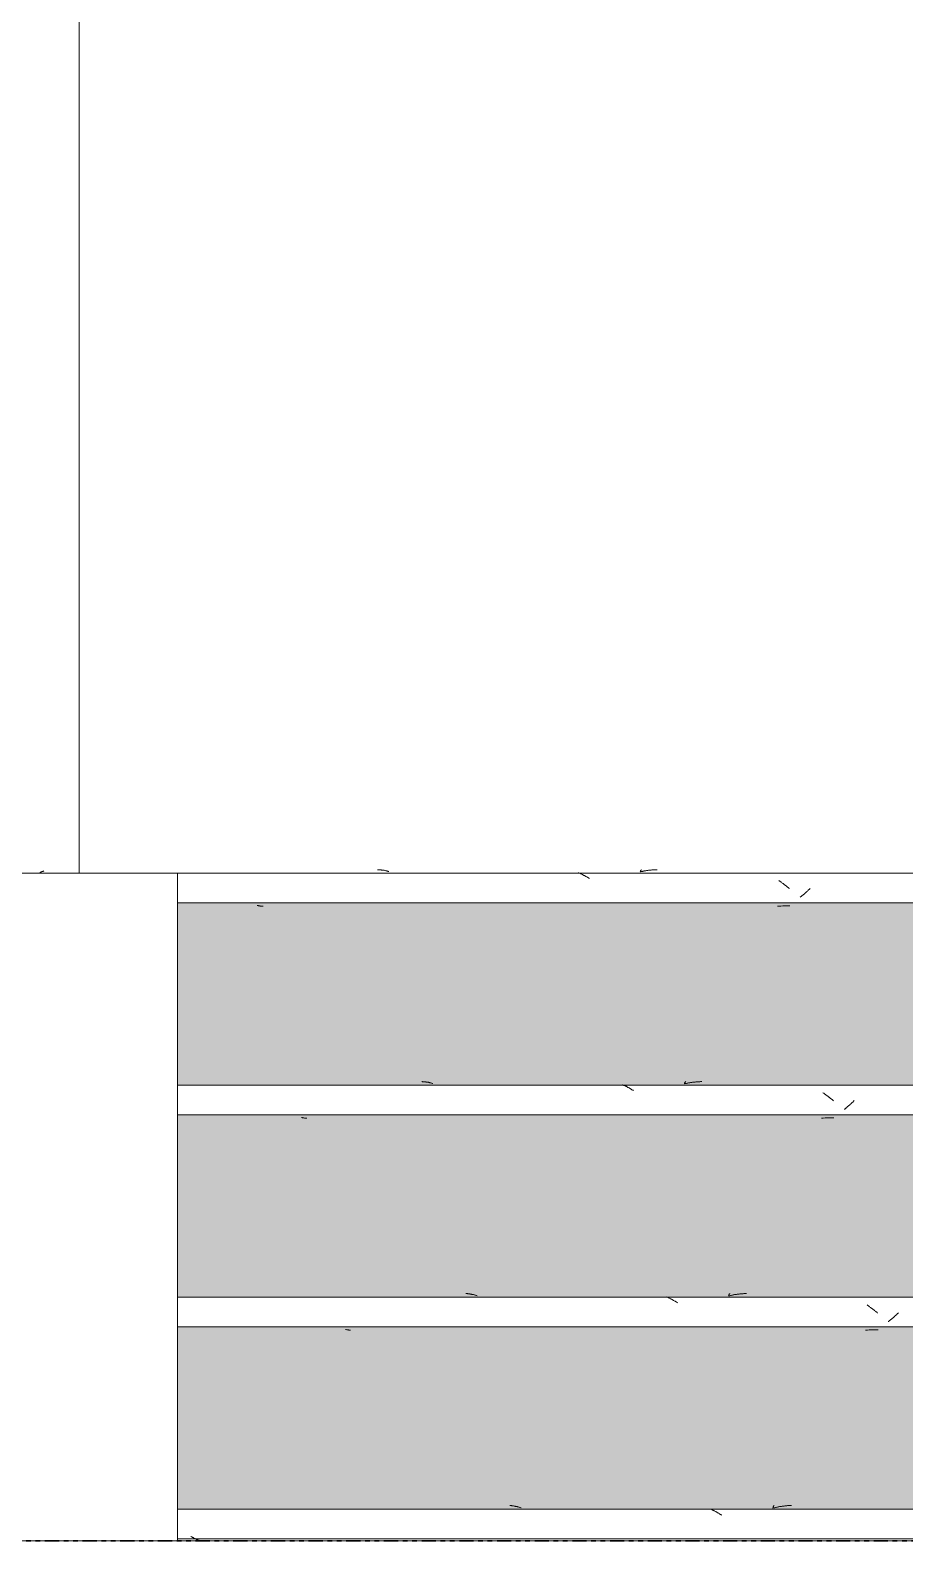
# Model space of a CAD drawing. Header units: millimetres. Extents: x -8482 to 130249, y -7482 to 93550.
# Drawn here: x 22798 to 23388, y -450 to 568 of the extents above; entities that cross this region are included whole.
import ezdxf

# ---------------------------------------------------------------- set-up
doc = ezdxf.new("R2010")
doc.units = ezdxf.units.MM
doc.linetypes.add('Double Dash 3_8_', pattern=[25.4, 9.525, -3.175, 3.175, -3.175, 3.175, -3.175])
doc.linetypes.add('Grid Line', pattern=[14, 10, -2, 0, -2])
for name, color, linetype, lineweight in [('Duong Ranh', 83, 'Double Dash 3_8_', 35), ('KINH', 152, 'Continuous', 5), ('NET CAT', 3, 'Continuous', 5), ('NET THAY 1', 41, 'Continuous', 5), ('NET-THAY', 2, 'Continuous', 9), ('TRUC', 225, 'Continuous', 5)]:
    doc.layers.add(name, color=color, linetype=linetype, lineweight=lineweight)
pattern_1 = [(45.204, (11880.7, 1401.6), (0.002, 2032), [252.7, -2610.8]), (45.204, (11825.9, 1456.7), (0.002, 2032), [252.7, -2610.8]), (45.204, (11750.5, 1325.7), (0.002, 2032), [544.27, -2319.24]), (45.204, (10508.7, 2763), (0.002, 2032), [252.7, -2610.8]), (45.204, (10453.9, 2818.2), (0.002, 2032), [252.7, -2610.8]), (45.204, (10378.6, 2687.1), (0.002, 2032), [544.27, -2319.24])]

# ---------------------------------------------------------------- blocks, each defined once
blk = doc.blocks.new('FP_93-MẶT ĐỨNG TRỤC A-Q')
at = {"layer": 'NET THAY 1'}
for p, q in [((23122, -426.3), (23121.7, -426.3)), ((23122.4, -426.3), (23122, -426.3)), ((23122.7, -426.3), (23122.4, -426.3)), ((23123.1, -426.4), (23122.7, -426.3)), ((23123.4, -426.4), (23123.1, -426.4)), ((23123.8, -426.5), (23123.4, -426.4)), ((23124.1, -426.5), (23123.8, -426.5)), ((23124.5, -426.6), (23124.1, -426.5)), ((23124.8, -426.6), (23124.5, -426.6)), ((23125.2, -426.7), (23124.8, -426.6)), ((23125.5, -426.8), (23125.2, -426.7)), ((23125.9, -426.8), (23125.5, -426.8)), ((23126.2, -426.9), (23125.9, -426.8)), ((23126.6, -427), (23126.2, -426.9)), ((23126.9, -427.1), (23126.6, -427)), ((23127.3, -427.2), (23126.9, -427.1)), ((23127.6, -427.3), (23127.3, -427.2)), ((23127.9, -427.4), (23127.6, -427.3)), ((23128.3, -427.5), (23127.9, -427.4)), ((23128.6, -427.6), (23128.3, -427.5)), ((23129, -427.7), (23128.6, -427.6)), ((23299.1, -427.4), (23299, -427.7)), ((23299.2, -427.1), (23299.1, -427.4)), ((23299.3, -426.9), (23299.2, -427.1)), ((23299.4, -426.7), (23299.3, -426.9)), ((23299.5, -426.5), (23299.4, -426.7)), ((23299.6, -426.4), (23299.5, -426.5)), ((23299.7, -426.3), (23299.6, -426.4)), ((23299.8, -426.3), (23299.7, -426.3)), ((23300.7, -427.6), (23300.2, -427.7)), ((23301.2, -427.5), (23300.7, -427.6)), ((23301.6, -427.4), (23301.2, -427.5)), ((23302.1, -427.3), (23301.6, -427.4)), ((23302.5, -427.2), (23302.1, -427.3)), ((23303, -427.1), (23302.5, -427.2)), ((23303.4, -427), (23303, -427.1)), ((23303.9, -426.9), (23303.4, -427)), ((23304.4, -426.9), (23303.9, -426.9)), ((23304.8, -426.8), (23304.4, -426.9)), ((23305.3, -426.7), (23304.8, -426.8)), ((23305.7, -426.7), (23305.3, -426.7)), ((23306.2, -426.6), (23305.7, -426.7)), ((23306.6, -426.6), (23306.2, -426.6)), ((23307.1, -426.5), (23306.6, -426.6)), ((23307.5, -426.5), (23307.1, -426.5)), ((23308, -426.4), (23307.5, -426.5)), ((23308.5, -426.4), (23308, -426.4)), ((23308.9, -426.3), (23308.5, -426.4)), ((23309.4, -426.3), (23308.9, -426.3)), ((23309.8, -426.3), (23309.4, -426.3)), ((23310.3, -426.3), (23309.8, -426.3)), ((23310.7, -426.3), (23310.3, -426.3)), ((23311.2, -426.3), (23310.7, -426.3)), ((23311.6, -426.2), (23311.2, -426.3)), ((23129.3, -427.8), (23129, -427.7)), ((23257.4, -428.8), (23257.1, -428.7)), ((23257.8, -429), (23257.4, -428.8)), ((23258.1, -429.1), (23257.8, -429)), ((23258.5, -429.3), (23258.1, -429.1)), ((23258.8, -429.5), (23258.5, -429.3)), ((23259.1, -429.6), (23258.8, -429.5)), ((23259.5, -429.8), (23259.1, -429.6)), ((23259.8, -430), (23259.5, -429.8)), ((23260.2, -430.2), (23259.8, -430)), ((23260.5, -430.3), (23260.2, -430.2)), ((23260.8, -430.5), (23260.5, -430.3)), ((23261.2, -430.7), (23260.8, -430.5)), ((23261.5, -430.9), (23261.2, -430.7)), ((23261.9, -431.1), (23261.5, -430.9)), ((23262.2, -431.3), (23261.9, -431.1)), ((23262.5, -431.5), (23262.2, -431.3)), ((23262.9, -431.7), (23262.5, -431.5)), ((23263.2, -432), (23262.9, -431.7)), ((23263.5, -432.2), (23263.2, -432)), ((23263.9, -432.4), (23263.5, -432.2)), ((23264.2, -432.6), (23263.9, -432.4)), ((23264.5, -432.8), (23264.2, -432.6)), ((23299, -427.7), (23298.9, -428)), ((23299.3, -427.9), (23298.9, -428)), ((23299.8, -427.8), (23299.3, -427.9)), ((23300.2, -427.7), (23299.8, -427.8)), ((22906.9, -447.2), (22906.6, -447.1)), ((22907.2, -447.4), (22906.9, -447.2)), ((22907.5, -447.6), (22907.2, -447.4)), ((22907.8, -447.8), (22907.5, -447.6)), ((22908.1, -447.9), (22907.8, -447.8)), ((22908.4, -448.1), (22908.1, -447.9)), ((22908.6, -448.2), (22908.4, -448.1)), ((22908.9, -448.4), (22908.6, -448.2)), ((22909.2, -448.5), (22908.9, -448.4)), ((22909.5, -448.7), (22909.2, -448.5)), ((22909.8, -448.8), (22909.5, -448.7)), ((22910.1, -449), (22909.8, -448.8)), ((22910.4, -449.1), (22910.1, -449)), ((22910.7, -449.2), (22910.4, -449.1)), ((22911, -449.4), (22910.7, -449.2)), ((22911.3, -449.5), (22911, -449.4)), ((22911.6, -449.6), (22911.3, -449.5)), ((22911.9, -449.7), (22911.6, -449.6)), ((22912.2, -449.8), (22911.9, -449.7)), ((22912.5, -449.9), (22912.2, -449.8)), ((22912.8, -450), (22912.5, -449.9))]:
    blk.add_line(p, q, dxfattribs=at)
at = {"layer": 'NET THAY 1', "color": 10}
for p, q in [((31404.8, -428.6), (22897.6, -428.6)), ((22897.6, -448.6), (31404.8, -448.6))]:
    blk.add_line(p, q, dxfattribs=at)
blk = doc.blocks.new('FP_94-MẶT ĐỨNG TRỤC A-Q')
at = {"layer": 'NET THAY 1'}
for p, q in [((23092.3, -283.4), (23091.9, -283.4)), ((23092.6, -283.4), (23092.3, -283.4)), ((23093, -283.4), (23092.6, -283.4)), ((23093.3, -283.5), (23093, -283.4)), ((23093.7, -283.5), (23093.3, -283.5)), ((23094, -283.5), (23093.7, -283.5)), ((23094.3, -283.6), (23094, -283.5)), ((23094.7, -283.6), (23094.3, -283.6)), ((23095, -283.7), (23094.7, -283.6)), ((23095.4, -283.7), (23095, -283.7)), ((23095.7, -283.8), (23095.4, -283.7)), ((23096.1, -283.9), (23095.7, -283.8)), ((23096.4, -283.9), (23096.1, -283.9)), ((23096.8, -284), (23096.4, -283.9)), ((23097.1, -284.1), (23096.8, -284)), ((23097.5, -284.2), (23097.1, -284.1)), ((23097.8, -284.3), (23097.5, -284.2)), ((23098.2, -284.4), (23097.8, -284.3)), ((23098.5, -284.5), (23098.2, -284.4)), ((23098.9, -284.6), (23098.5, -284.5)), ((23099.2, -284.7), (23098.9, -284.6)), ((23099.6, -284.8), (23099.2, -284.7)), ((23269.2, -284.7), (23269.1, -285)), ((23269.6, -284.9), (23269.1, -285)), ((23269.3, -284.4), (23269.2, -284.7)), ((23269.4, -284.2), (23269.3, -284.4)), ((23269.5, -284), (23269.4, -284.2)), ((23269.6, -283.8), (23269.5, -284)), ((23269.7, -283.6), (23269.6, -283.8)), ((23270, -284.8), (23269.6, -284.9)), ((23269.8, -283.5), (23269.7, -283.6)), ((23269.9, -283.5), (23269.8, -283.5)), ((23270, -283.4), (23269.9, -283.5)), ((23270.5, -284.7), (23270, -284.8)), ((23270.9, -284.6), (23270.5, -284.7)), ((23271.4, -284.5), (23270.9, -284.6)), ((23271.8, -284.4), (23271.4, -284.5)), ((23272.3, -284.3), (23271.8, -284.4)), ((23272.7, -284.2), (23272.3, -284.3)), ((23273.1, -284.1), (23272.7, -284.2)), ((23273.6, -284.1), (23273.1, -284.1)), ((23274, -284), (23273.6, -284.1)), ((23274.5, -283.9), (23274, -284)), ((23274.9, -283.8), (23274.5, -283.9)), ((23275.4, -283.8), (23274.9, -283.8)), ((23275.8, -283.7), (23275.4, -283.8)), ((23276.3, -283.7), (23275.8, -283.7)), ((23276.7, -283.6), (23276.3, -283.7)), ((23277.2, -283.6), (23276.7, -283.6)), ((23277.6, -283.6), (23277.2, -283.6)), ((23278.1, -283.5), (23277.6, -283.6)), ((23278.5, -283.5), (23278.1, -283.5)), ((23279, -283.5), (23278.5, -283.5)), ((23279.4, -283.4), (23279, -283.5)), ((23279.9, -283.4), (23279.4, -283.4)), ((23280.3, -283.4), (23279.9, -283.4)), ((23280.8, -283.4), (23280.3, -283.4)), ((23281.2, -283.4), (23280.8, -283.4)), ((23227.7, -285.7), (23227.3, -285.6)), ((23228, -285.9), (23227.7, -285.7)), ((23228.4, -286), (23228, -285.9)), ((23228.7, -286.2), (23228.4, -286)), ((23229, -286.4), (23228.7, -286.2)), ((23229.4, -286.5), (23229, -286.4)), ((23229.7, -286.7), (23229.4, -286.5)), ((23230.1, -286.9), (23229.7, -286.7)), ((23230.4, -287.1), (23230.1, -286.9)), ((23230.7, -287.2), (23230.4, -287.1)), ((23231.1, -287.4), (23230.7, -287.2)), ((23231.4, -287.6), (23231.1, -287.4)), ((23231.8, -287.8), (23231.4, -287.6)), ((23232.1, -288), (23231.8, -287.8)), ((23232.4, -288.2), (23232.1, -288)), ((23232.8, -288.4), (23232.4, -288.2)), ((23233.1, -288.6), (23232.8, -288.4)), ((23233.4, -288.8), (23233.1, -288.6)), ((23233.8, -289), (23233.4, -288.8)), ((23234.1, -289.2), (23233.8, -289)), ((23234.4, -289.5), (23234.1, -289.2)), ((23234.8, -289.7), (23234.4, -289.5)), ((23362.8, -291.3), (23362.5, -291)), ((23363.1, -291.5), (23362.8, -291.3)), ((23363.5, -291.7), (23363.1, -291.5)), ((23363.8, -292), (23363.5, -291.7)), ((23364.1, -292.2), (23363.8, -292)), ((23364.4, -292.5), (23364.1, -292.2)), ((23364.8, -292.7), (23364.4, -292.5)), ((23365.1, -293), (23364.8, -292.7)), ((23365.4, -293.2), (23365.1, -293)), ((23365.7, -293.4), (23365.4, -293.2)), ((23366.1, -293.7), (23365.7, -293.4)), ((23366.4, -293.9), (23366.1, -293.7)), ((23366.7, -294.2), (23366.4, -293.9)), ((23367, -294.4), (23366.7, -294.2)), ((23367.4, -294.7), (23367, -294.4)), ((23367.7, -294.9), (23367.4, -294.7)), ((23368, -295.2), (23367.7, -294.9)), ((23368.3, -295.5), (23368, -295.2)), ((23368.6, -295.7), (23368.3, -295.5)), ((23369, -296), (23368.6, -295.7)), ((23369.3, -296.2), (23369, -296)), ((23369.6, -296.5), (23369.3, -296.2)), ((23377.1, -302.1), (23376.8, -302.3)), ((23377.4, -301.8), (23377.1, -302.1)), ((23377.7, -301.6), (23377.4, -301.8)), ((23378, -301.4), (23377.7, -301.6)), ((23378.3, -301.1), (23378, -301.4)), ((23378.6, -300.9), (23378.3, -301.1)), ((23378.9, -300.7), (23378.6, -300.9)), ((23379.1, -300.4), (23378.9, -300.7)), ((23379.4, -300.2), (23379.1, -300.4)), ((23379.7, -299.9), (23379.4, -300.2)), ((23380, -299.7), (23379.7, -299.9)), ((23380.3, -299.4), (23380, -299.7)), ((23380.6, -299.2), (23380.3, -299.4)), ((23380.9, -298.9), (23380.6, -299.2)), ((23381.1, -298.7), (23380.9, -298.9)), ((23381.4, -298.4), (23381.1, -298.7)), ((23381.7, -298.2), (23381.4, -298.4)), ((23382, -297.9), (23381.7, -298.2)), ((23382.3, -297.7), (23382, -297.9)), ((23382.5, -297.4), (23382.3, -297.7)), ((23382.8, -297.1), (23382.5, -297.4)), ((23383.1, -296.9), (23382.8, -297.1)), ((23383.4, -296.6), (23383.1, -296.9)), ((23383.7, -296.4), (23383.4, -296.6)), ((23011.1, -307.7), (23010.8, -307.6)), ((23011.4, -307.7), (23011.1, -307.7)), ((23011.7, -307.8), (23011.4, -307.7)), ((23012, -307.8), (23011.7, -307.8)), ((23012.2, -307.9), (23012, -307.8)), ((23012.5, -307.9), (23012.2, -307.9)), ((23012.8, -307.9), (23012.5, -307.9)), ((23013.1, -308), (23012.8, -307.9)), ((23013.4, -308), (23013.1, -308)), ((23013.7, -308), (23013.4, -308)), ((23014, -308), (23013.7, -308)), ((23014.3, -308), (23014, -308)), ((23362.7, -308), (23361.5, -308)), ((23363.9, -307.9), (23362.7, -308)), ((23365.1, -307.9), (23363.9, -307.9)), ((23366.3, -307.9), (23365.1, -307.9)), ((23367.5, -307.8), (23366.3, -307.9)), ((23368.7, -307.8), (23367.5, -307.8)), ((23369.9, -307.8), (23368.7, -307.8))]:
    blk.add_line(p, q, dxfattribs=at)
at = {"layer": 'NET THAY 1', "color": 10}
for p, q in [((31375.1, -285.7), (22897.6, -285.7)), ((22897.6, -305.7), (31375.1, -305.7))]:
    blk.add_line(p, q, dxfattribs=at)
blk = doc.blocks.new('FP_95-MẶT ĐỨNG TRỤC A-Q')
at = {"layer": 'NET THAY 1'}
for p, q in [((23062.5, -140.5), (23062.2, -140.5)), ((23062.8, -140.6), (23062.5, -140.5)), ((23063.2, -140.6), (23062.8, -140.6)), ((23063.5, -140.6), (23063.2, -140.6)), ((23063.9, -140.6), (23063.5, -140.6)), ((23064.2, -140.7), (23063.9, -140.6)), ((23064.6, -140.7), (23064.2, -140.7)), ((23064.9, -140.7), (23064.6, -140.7)), ((23065.3, -140.8), (23064.9, -140.7)), ((23065.6, -140.8), (23065.3, -140.8)), ((23066, -140.9), (23065.6, -140.8)), ((23066.3, -141), (23066, -140.9)), ((23066.7, -141), (23066.3, -141)), ((23067, -141.1), (23066.7, -141)), ((23067.4, -141.2), (23067, -141.1)), ((23067.7, -141.3), (23067.4, -141.2)), ((23068.1, -141.3), (23067.7, -141.3)), ((23068.4, -141.4), (23068.1, -141.3)), ((23068.8, -141.5), (23068.4, -141.4)), ((23069.1, -141.6), (23068.8, -141.5)), ((23069.5, -141.7), (23069.1, -141.6)), ((23069.8, -141.9), (23069.5, -141.7)), ((23239.4, -141.7), (23239.3, -142)), ((23239.8, -141.9), (23239.3, -142)), ((23239.5, -141.5), (23239.4, -141.7)), ((23239.6, -141.3), (23239.5, -141.5)), ((23239.7, -141.1), (23239.6, -141.3)), ((23239.8, -140.9), (23239.7, -141.1)), ((23239.9, -140.8), (23239.8, -140.9)), ((23240.3, -141.8), (23239.8, -141.9)), ((23240, -140.7), (23239.9, -140.8)), ((23240.1, -140.6), (23240, -140.7)), ((23240.2, -140.5), (23240.1, -140.6)), ((23240.7, -141.7), (23240.3, -141.8)), ((23241.2, -141.6), (23240.7, -141.7)), ((23241.6, -141.5), (23241.2, -141.6)), ((23242.1, -141.4), (23241.6, -141.5)), ((23242.5, -141.4), (23242.1, -141.4)), ((23243, -141.3), (23242.5, -141.4)), ((23243.4, -141.2), (23243, -141.3)), ((23243.9, -141.1), (23243.4, -141.2)), ((23244.3, -141.1), (23243.9, -141.1)), ((23244.8, -141), (23244.3, -141.1)), ((23245.2, -140.9), (23244.8, -141)), ((23245.7, -140.9), (23245.2, -140.9)), ((23246.1, -140.8), (23245.7, -140.9)), ((23246.6, -140.8), (23246.1, -140.8)), ((23247, -140.7), (23246.6, -140.8)), ((23247.5, -140.7), (23247, -140.7)), ((23247.9, -140.7), (23247.5, -140.7)), ((23248.3, -140.6), (23247.9, -140.7)), ((23248.8, -140.6), (23248.3, -140.6)), ((23249.2, -140.6), (23248.8, -140.6)), ((23249.7, -140.6), (23249.2, -140.6)), ((23250.1, -140.5), (23249.7, -140.6)), ((23250.6, -140.5), (23250.1, -140.5)), ((23251, -140.5), (23250.6, -140.5)), ((23197.9, -142.8), (23197.6, -142.6)), ((23198.3, -142.9), (23197.9, -142.8)), ((23198.6, -143.1), (23198.3, -142.9)), ((23198.9, -143.2), (23198.6, -143.1)), ((23199.3, -143.4), (23198.9, -143.2)), ((23199.6, -143.5), (23199.3, -143.4)), ((23200, -143.7), (23199.6, -143.5)), ((23200.3, -143.9), (23200, -143.7)), ((23200.7, -144.1), (23200.3, -143.9)), ((23201, -144.2), (23200.7, -144.1)), ((23201.3, -144.4), (23201, -144.2)), ((23201.7, -144.6), (23201.3, -144.4)), ((23202, -144.8), (23201.7, -144.6)), ((23202.3, -145), (23202, -144.8)), ((23202.7, -145.2), (23202.3, -145)), ((23203, -145.4), (23202.7, -145.2)), ((23203.4, -145.6), (23203, -145.4)), ((23203.7, -145.8), (23203.4, -145.6)), ((23204, -146), (23203.7, -145.8)), ((23204.4, -146.2), (23204, -146)), ((23204.7, -146.4), (23204.4, -146.2)), ((23205, -146.6), (23204.7, -146.4)), ((23333.1, -148.2), (23332.7, -148)), ((23333.4, -148.4), (23333.1, -148.2)), ((23333.7, -148.7), (23333.4, -148.4)), ((23334, -148.9), (23333.7, -148.7)), ((23334.4, -149.2), (23334, -148.9)), ((23334.7, -149.4), (23334.4, -149.2)), ((23335, -149.6), (23334.7, -149.4)), ((23335.4, -149.9), (23335, -149.6)), ((23335.7, -150.1), (23335.4, -149.9)), ((23336, -150.4), (23335.7, -150.1)), ((23336.3, -150.6), (23336, -150.4)), ((23336.7, -150.9), (23336.3, -150.6)), ((23337, -151.1), (23336.7, -150.9)), ((23337.3, -151.4), (23337, -151.1)), ((23337.6, -151.6), (23337.3, -151.4)), ((23337.9, -151.9), (23337.6, -151.6)), ((23338.3, -152.1), (23337.9, -151.9)), ((23338.6, -152.4), (23338.3, -152.1)), ((23338.9, -152.6), (23338.6, -152.4)), ((23339.2, -152.9), (23338.9, -152.6)), ((23339.5, -153.1), (23339.2, -152.9)), ((23339.9, -153.4), (23339.5, -153.1)), ((23347.4, -159), (23347.1, -159.2)), ((23347.7, -158.8), (23347.4, -159)), ((23348, -158.6), (23347.7, -158.8)), ((23348.3, -158.3), (23348, -158.6)), ((23348.6, -158.1), (23348.3, -158.3)), ((23348.8, -157.9), (23348.6, -158.1)), ((23349.1, -157.6), (23348.8, -157.9)), ((23349.4, -157.4), (23349.1, -157.6)), ((23349.7, -157.1), (23349.4, -157.4)), ((23350, -156.9), (23349.7, -157.1)), ((23350.3, -156.6), (23350, -156.9)), ((23350.6, -156.4), (23350.3, -156.6)), ((23350.8, -156.1), (23350.6, -156.4)), ((23351.1, -155.9), (23350.8, -156.1)), ((23351.4, -155.6), (23351.1, -155.9)), ((23351.7, -155.4), (23351.4, -155.6)), ((23352, -155.1), (23351.7, -155.4)), ((23352.3, -154.8), (23352, -155.1)), ((23352.5, -154.6), (23352.3, -154.8)), ((23352.8, -154.3), (23352.5, -154.6)), ((23353.1, -154.1), (23352.8, -154.3)), ((23353.4, -153.8), (23353.1, -154.1)), ((23353.6, -153.5), (23353.4, -153.8)), ((23353.9, -153.3), (23353.6, -153.5)), ((22981.4, -164.8), (22981.1, -164.7)), ((22981.7, -164.8), (22981.4, -164.8)), ((22981.9, -164.9), (22981.7, -164.8)), ((22982.2, -164.9), (22981.9, -164.9)), ((22982.5, -165), (22982.2, -164.9)), ((22982.8, -165), (22982.5, -165)), ((22983.1, -165.1), (22982.8, -165)), ((22983.4, -165.1), (22983.1, -165.1)), ((22983.7, -165.1), (22983.4, -165.1)), ((22983.9, -165.1), (22983.7, -165.1)), ((22984.2, -165.2), (22983.9, -165.1)), ((22984.5, -165.2), (22984.2, -165.2)), ((22984.8, -165.2), (22984.5, -165.2)), ((23333, -165.1), (23331.8, -165.1)), ((23334.2, -165), (23333, -165.1)), ((23335.4, -165), (23334.2, -165)), ((23336.6, -165), (23335.4, -165)), ((23337.8, -164.9), (23336.6, -165)), ((23339, -164.9), (23337.8, -164.9)), ((23340.2, -164.9), (23339, -164.9))]:
    blk.add_line(p, q, dxfattribs=at)
at = {"layer": 'NET THAY 1', "color": 10}
for p, q in [((31345.3, -142.9), (22897.6, -142.9)), ((22897.6, -162.9), (31345.3, -162.9))]:
    blk.add_line(p, q, dxfattribs=at)
blk = doc.blocks.new('FP_96-MẶT ĐỨNG TRỤC A-Q')
at = {"layer": 'NET THAY 1'}
for p, q in [((22804.7, 0.2), (22804.5, 0.1)), ((22805, 0.3), (22804.7, 0.2)), ((22805.2, 0.5), (22805, 0.3)), ((22805.5, 0.6), (22805.2, 0.5)), ((22805.7, 0.8), (22805.5, 0.6)), ((22806, 0.9), (22805.7, 0.8)), ((22806.2, 1), (22806, 0.9)), ((22806.5, 1.1), (22806.2, 1)), ((22806.7, 1.2), (22806.5, 1.1)), ((22807, 1.3), (22806.7, 1.2)), ((22807.2, 1.4), (22807, 1.3)), ((22807.5, 1.5), (22807.2, 1.4)), ((23032.8, 2.3), (23032.4, 2.3)), ((23033.1, 2.3), (23032.8, 2.3)), ((23033.4, 2.3), (23033.1, 2.3)), ((23033.8, 2.3), (23033.4, 2.3)), ((23034.1, 2.3), (23033.8, 2.3)), ((23034.5, 2.2), (23034.1, 2.3)), ((23034.8, 2.2), (23034.5, 2.2)), ((23035.2, 2.1), (23034.8, 2.2)), ((23035.5, 2.1), (23035.2, 2.1)), ((23035.9, 2.1), (23035.5, 2.1)), ((23036.2, 2), (23035.9, 2.1)), ((23036.6, 1.9), (23036.2, 2)), ((23036.9, 1.9), (23036.6, 1.9)), ((23037.3, 1.8), (23036.9, 1.9)), ((23037.6, 1.7), (23037.3, 1.8)), ((23038, 1.6), (23037.6, 1.7)), ((23038.3, 1.6), (23038, 1.6)), ((23038.7, 1.5), (23038.3, 1.6)), ((23039, 1.4), (23038.7, 1.5)), ((23039.4, 1.3), (23039, 1.4)), ((23039.7, 1.2), (23039.4, 1.3)), ((23040.1, 1.1), (23039.7, 1.2)), ((23168.2, 0.2), (23167.8, 0.3)), ((23168.5, 0), (23168.2, 0.2)), ((23168.9, -0.1), (23168.5, 0)), ((23209.7, 1.2), (23209.6, 0.9)), ((23210.1, 1), (23209.6, 0.9)), ((23209.8, 1.5), (23209.7, 1.2)), ((23209.9, 1.7), (23209.8, 1.5)), ((23210, 1.9), (23209.9, 1.7)), ((23210.1, 2), (23210, 1.9)), ((23210.2, 2.2), (23210.1, 2)), ((23210.5, 1.1), (23210.1, 1)), ((23210.3, 2.3), (23210.2, 2.2)), ((23210.4, 2.3), (23210.3, 2.3)), ((23211, 1.2), (23210.5, 1.1)), ((23211.4, 1.3), (23211, 1.2)), ((23211.9, 1.4), (23211.4, 1.3)), ((23212.3, 1.5), (23211.9, 1.4)), ((23212.8, 1.6), (23212.3, 1.5)), ((23213.3, 1.6), (23212.8, 1.6)), ((23213.7, 1.7), (23213.3, 1.6)), ((23214.2, 1.8), (23213.7, 1.7)), ((23214.6, 1.8), (23214.2, 1.8)), ((23215.1, 1.9), (23214.6, 1.8)), ((23215.5, 2), (23215.1, 1.9)), ((23216, 2), (23215.5, 2)), ((23216.5, 2.1), (23216, 2)), ((23216.9, 2.1), (23216.5, 2.1)), ((23217.4, 2.2), (23216.9, 2.1)), ((23217.8, 2.2), (23217.4, 2.2)), ((23218.3, 2.2), (23217.8, 2.2)), ((23218.7, 2.3), (23218.3, 2.2)), ((23219.2, 2.3), (23218.7, 2.3)), ((23219.6, 2.3), (23219.2, 2.3)), ((23220.1, 2.3), (23219.6, 2.3)), ((23220.5, 2.3), (23220.1, 2.3)), ((23221, 2.3), (23220.5, 2.3)), ((23169.2, -0.3), (23168.9, -0.1)), ((23169.5, -0.4), (23169.2, -0.3)), ((23169.9, -0.6), (23169.5, -0.4)), ((23170.2, -0.8), (23169.9, -0.6)), ((23170.6, -0.9), (23170.2, -0.8)), ((23170.9, -1.1), (23170.6, -0.9)), ((23171.2, -1.3), (23170.9, -1.1)), ((23171.6, -1.5), (23171.2, -1.3)), ((23171.9, -1.6), (23171.6, -1.5)), ((23172.3, -1.8), (23171.9, -1.6)), ((23172.6, -2), (23172.3, -1.8)), ((23172.9, -2.2), (23172.6, -2)), ((23173.3, -2.4), (23172.9, -2.2)), ((23173.6, -2.6), (23173.3, -2.4)), ((23174, -2.8), (23173.6, -2.6)), ((23174.3, -3), (23174, -2.8)), ((23174.6, -3.2), (23174.3, -3)), ((23175, -3.4), (23174.6, -3.2)), ((23175.3, -3.7), (23175, -3.4)), ((23303.3, -5.2), (23303, -5)), ((23303.7, -5.5), (23303.3, -5.2)), ((23304, -5.7), (23303.7, -5.5)), ((23304.3, -5.9), (23304, -5.7)), ((23304.6, -6.2), (23304.3, -5.9)), ((23305, -6.4), (23304.6, -6.2)), ((23305.3, -6.7), (23305, -6.4)), ((23305.6, -6.9), (23305.3, -6.7)), ((23305.9, -7.1), (23305.6, -6.9)), ((23306.3, -7.4), (23305.9, -7.1)), ((23306.6, -7.6), (23306.3, -7.4)), ((23306.9, -7.9), (23306.6, -7.6)), ((23307.2, -8.1), (23306.9, -7.9)), ((23307.6, -8.4), (23307.2, -8.1)), ((23307.9, -8.6), (23307.6, -8.4)), ((23308.2, -8.9), (23307.9, -8.6)), ((23308.5, -9.1), (23308.2, -8.9)), ((23308.9, -9.4), (23308.5, -9.1)), ((23309.2, -9.6), (23308.9, -9.4)), ((23309.5, -9.9), (23309.2, -9.6)), ((23309.8, -10.1), (23309.5, -9.9)), ((23310.1, -10.4), (23309.8, -10.1)), ((23317.7, -16), (23317.4, -16.3)), ((23318, -15.8), (23317.7, -16)), ((23318.3, -15.6), (23318, -15.8)), ((23318.5, -15.3), (23318.3, -15.6)), ((23318.8, -15.1), (23318.5, -15.3)), ((23319.1, -14.9), (23318.8, -15.1)), ((23319.4, -14.6), (23319.1, -14.9)), ((23319.7, -14.4), (23319.4, -14.6)), ((23320, -14.1), (23319.7, -14.4)), ((23320.3, -13.9), (23320, -14.1)), ((23320.5, -13.6), (23320.3, -13.9)), ((23320.8, -13.4), (23320.5, -13.6)), ((23321.1, -13.1), (23320.8, -13.4)), ((23321.4, -12.9), (23321.1, -13.1)), ((23321.7, -12.6), (23321.4, -12.9)), ((23322, -12.4), (23321.7, -12.6)), ((23322.2, -12.1), (23322, -12.4)), ((23322.5, -11.9), (23322.2, -12.1)), ((23322.8, -11.6), (23322.5, -11.9)), ((23323.1, -11.3), (23322.8, -11.6)), ((23323.4, -11.1), (23323.1, -11.3)), ((23323.6, -10.8), (23323.4, -11.1)), ((23323.9, -10.5), (23323.6, -10.8)), ((23324.2, -10.3), (23323.9, -10.5)), ((22951.6, -21.9), (22951.4, -21.8)), ((22951.9, -21.9), (22951.6, -21.9)), ((22952.2, -22), (22951.9, -21.9)), ((22952.5, -22), (22952.2, -22)), ((22952.8, -22.1), (22952.5, -22)), ((22953, -22.1), (22952.8, -22.1)), ((22953.3, -22.2), (22953, -22.1)), ((22953.6, -22.2), (22953.3, -22.2)), ((22953.9, -22.2), (22953.6, -22.2)), ((22954.2, -22.3), (22953.9, -22.2)), ((22954.4, -22.3), (22954.2, -22.3)), ((22954.7, -22.3), (22954.4, -22.3)), ((22955, -22.3), (22954.7, -22.3)), ((22955.3, -22.3), (22955, -22.3)), ((23303.2, -22.2), (23302, -22.2)), ((23304.4, -22.2), (23303.2, -22.2)), ((23305.6, -22.1), (23304.4, -22.2)), ((23306.8, -22.1), (23305.6, -22.1)), ((23308, -22.1), (23306.8, -22.1)), ((23309.2, -22), (23308, -22.1)), ((23310.4, -22), (23309.2, -22))]:
    blk.add_line(p, q, dxfattribs=at)
at = {"layer": 'NET THAY 1', "color": 10}
for p, q in [((31315.6, 0), (22897.6, 0)), ((22897.6, -20), (31315.6, -20))]:
    blk.add_line(p, q, dxfattribs=at)
blk = doc.blocks.new('System Panel - Glazed-V10-MẶT ĐỨNG TRỤC A-Q')
at = {"layer": 'KINH'}
h = blk.add_hatch(dxfattribs=at)
h.set_pattern_fill('FP_2', color=256, style=0, pattern_type=2)
h.set_pattern_definition(pattern_1)
h.paths.add_polyline_path([(23629.2, 0), (23824.2, 0), (23824.2, 2200), (22831.3, 2200), (22831.3, 0), (23362.8, 0)], flags=0)
at = {"layer": 'KINH', "color": 10}
blk.add_line((22831.3, 2200), (22831.3, 0), dxfattribs=at)
blk = doc.blocks.new('System Panel - Glazed-V11-MẶT ĐỨNG TRỤC A-Q')
at = {"layer": 'KINH'}
h = blk.add_hatch(dxfattribs=at)
h.set_pattern_fill('FP_2', color=256, style=0, pattern_type=2)
h.set_pattern_definition(pattern_1)
h.paths.add_polyline_path([(22831.3, 0), (22831.3, 2200), (22202.5, 2200), (22202.5, 0), (22830, 0)], flags=0)
at = {"layer": 'KINH', "color": 10}
blk.add_line((22831.3, 0), (22831.3, 2200), dxfattribs=at)
blk = doc.blocks.new('ALC1807-ASCENT PLAZA-TANG 1_2_rvt-1-MẶT ĐỨNG TRỤC A-Q')
at = {"layer": 'NET THAY 1'}
h = blk.add_hatch(dxfattribs=at)
h.set_pattern_fill('FP_9', color=256, style=0, pattern_type=2)
h.set_pattern_definition([(50.201, (22070.99, -1000), (180.891, -15.9388), [18.994, -208.937]), (354.964, (22070.99, -1000), (34.9908, -191.057), [15.133, -166.459]), (100.379, (22086.06, -1001.33), (145.8982, 175.1182), [16.186, -178.049]), (30.177, (22070.99, -1000), (164.569, -77.289), [18.949, -208.436]), (334.843, (22070.99, -1000), (-32.0006, -191.5884), [15.151, -166.663]), (80.518, (22084.71, -1006.43), (196.5682, 114.3004), [16.187, -178.055]), (46.388, (22071, -949.2), (269.155, -42.042), [28.478, -313.258]), (96.589, (22093.42, -952.7), (235.719, 247.426), [24.283, -267.11]), (351.122, (22071, -949.2), (235.7205, 247.425), [22.702, -249.717]), (21.137, (22096.21, -961.9), (150.5388, -102.265), [18.932, -208.254]), (325.811, (22096.2, -961.9), (61.3624, 184.189), [15.166, -166.823]), (71.574, (22108.75, -970.42), (211.9016, 81.9222), [16.178, -177.963]), (37.697, (22070.99, -1000), (3.06716, 84.5549), [8.345, -156.525, 8.345, -161.076, -167.524]), (37.697, (22070.99, -1000), (3.06716, 84.5549), [-334.29, 8.345, -159.18]), (7.553, (22070.99, -1000), (66.3455, 100.1809), [8.324, -88.028, 8.324, -152.346, -63.688]), (7.553, (22070.99, -1000), (66.3455, 100.1809), [-257.02, 8.324, -55.364]), (327.315, (22059.74, -1000), (134.6288, -5.7283), [8.34, -54.84, 8.34, -188.781, -261.564]), (327.315, (22059.74, -1000), (134.6288, -5.7283), [-260.301, 8.34, -253.225]), (317.297, (21989.53, -1000), (147.0781, 25.4271), [8.35, -73.882, 8.35, -122.716, -185.971]), (317.297, (21989.53, -1000), (147.0781, 25.4271), [-213.297, 8.35, -177.621])])
h.paths.add_polyline_path([(31204.6, -142.9), (31314.4, -142.9), (31314.4, -20), (22897.6, -20), (22897.6, -142.9), (31087.8, -142.9)], flags=0)
h = blk.add_hatch(dxfattribs=at)
h.set_pattern_fill('FP_8', color=256, style=0, pattern_type=2)
h.set_pattern_definition([(50.201, (22100.72, -1000), (180.891, -15.9388), [18.994, -208.937]), (354.964, (22100.72, -1000), (34.9908, -191.057), [15.133, -166.459]), (100.379, (22115.8, -1001.33), (145.8982, 175.1182), [16.186, -178.049]), (30.177, (22100.72, -1000), (164.569, -77.289), [18.949, -208.436]), (334.843, (22100.72, -1000), (-32.0006, -191.5884), [15.151, -166.663]), (80.518, (22114.44, -1006.43), (196.5682, 114.3004), [16.187, -178.055]), (46.388, (22100.72, -949.2), (269.155, -42.042), [28.478, -313.258]), (96.589, (22123.15, -952.7), (235.719, 247.426), [24.283, -267.11]), (351.122, (22100.72, -949.2), (235.7205, 247.425), [22.702, -249.717]), (21.137, (22125.94, -961.9), (150.5388, -102.265), [18.932, -208.254]), (325.811, (22125.94, -961.9), (61.3624, 184.189), [15.166, -166.823]), (71.574, (22138.49, -970.42), (211.9016, 81.9222), [16.178, -177.963]), (37.697, (22100.72, -1000), (3.06716, 84.5549), [8.345, -156.525, 8.345, -161.076, -167.524]), (37.697, (22100.72, -1000), (3.06716, 84.5549), [-334.29, 8.345, -159.18]), (7.553, (22100.72, -1000), (66.3455, 100.1809), [8.324, -88.028, 8.324, -152.346, -63.688]), (7.553, (22100.72, -1000), (66.3455, 100.1809), [-257.02, 8.324, -55.364]), (327.315, (22089.474, -1000), (134.6288, -5.7283), [8.34, -54.84, 8.34, -188.781, -261.564]), (327.315, (22089.474, -1000), (134.6288, -5.7283), [-260.301, 8.34, -253.225]), (317.297, (22019.26, -1000), (147.0781, 25.4271), [8.35, -73.882, 8.35, -122.716, -185.971]), (317.297, (22019.26, -1000), (147.0781, 25.4271), [-213.297, 8.35, -177.621])])
h.paths.add_polyline_path([(31234.4, -285.7), (31344.1, -285.7), (31344.1, -162.9), (22897.6, -162.9), (22897.6, -285.7), (31087.8, -285.7)], flags=0)
h = blk.add_hatch(dxfattribs=at)
h.set_pattern_fill('FP_7', color=256, style=0, pattern_type=2)
h.set_pattern_definition([(50.201, (22130.45, -1000), (180.891, -15.9388), [18.994, -208.937]), (354.964, (22130.45, -1000), (34.9908, -191.057), [15.133, -166.459]), (100.379, (22145.53, -1001.33), (145.8982, 175.1182), [16.186, -178.049]), (30.177, (22130.45, -1000), (164.569, -77.289), [18.949, -208.436]), (334.843, (22130.45, -1000), (-32.0006, -191.5884), [15.151, -166.663]), (80.518, (22144.17, -1006.43), (196.5682, 114.3004), [16.187, -178.055]), (46.388, (22130.45, -949.2), (269.155, -42.042), [28.478, -313.258]), (96.589, (22152.88, -952.7), (235.719, 247.426), [24.283, -267.11]), (351.122, (22130.45, -949.2), (235.7205, 247.425), [22.702, -249.717]), (21.137, (22155.67, -961.9), (150.5388, -102.265), [18.932, -208.254]), (325.811, (22155.67, -961.9), (61.3624, 184.189), [15.166, -166.823]), (71.574, (22168.22, -970.42), (211.9016, 81.9222), [16.178, -177.963]), (37.697, (22130.454, -1000), (3.06716, 84.5549), [8.345, -156.525, 8.345, -161.076, -167.524]), (37.697, (22130.454, -1000), (3.06716, 84.5549), [-334.29, 8.345, -159.18]), (7.553, (22130.45, -1000), (66.3455, 100.1809), [8.324, -88.028, 8.324, -152.346, -63.688]), (7.553, (22130.45, -1000), (66.3455, 100.1809), [-257.02, 8.324, -55.364]), (327.315, (22119.206, -1000), (134.6288, -5.7283), [8.34, -54.84, 8.34, -188.781, -261.564]), (327.315, (22119.206, -1000), (134.6288, -5.7283), [-260.301, 8.34, -253.225]), (317.297, (22048.99, -1000), (147.0781, 25.4271), [8.35, -73.882, 8.35, -122.716, -185.971]), (317.297, (22048.99, -1000), (147.0781, 25.4271), [-213.297, 8.35, -177.621])])
h.paths.add_polyline_path([(27891.3, -428.6), (31373.9, -428.6), (31373.9, -305.7), (22897.6, -305.7), (22897.6, -428.6), (27624.9, -428.6)], flags=0)
at = {"layer": 'Duong Ranh', "color": 50}
blk.add_line((20725.4, -450), (24794, -450), dxfattribs=at)
at = {"layer": 'NET-THAY', "color": 250, "lineweight": 15}
for p, q in [((22798.3, 0), (22897.6, 0)), ((22897.6, 0), (22897.6, -450))]:
    blk.add_line(p, q, dxfattribs=at)
at = {"layer": 'NET-THAY', "color": 7}
blk.add_line((-8381.6, -450), (51618.4, -450), dxfattribs=at)
at = {"color": 250, "lineweight": 15}
for name in ['System Panel - Glazed-V11-MẶT ĐỨNG TRỤC A-Q', 'System Panel - Glazed-V10-MẶT ĐỨNG TRỤC A-Q']:
    blk.add_blockref(name, (0, 0), dxfattribs=at)
at = {"layer": 'NET THAY 1', "color": 10}
for name in ['FP_96-MẶT ĐỨNG TRỤC A-Q', 'FP_95-MẶT ĐỨNG TRỤC A-Q', 'FP_94-MẶT ĐỨNG TRỤC A-Q', 'FP_93-MẶT ĐỨNG TRỤC A-Q']:
    blk.add_blockref(name, (0, 0), dxfattribs=at)

msp = doc.modelspace()

# ---------------------------------------------------------------- linework, layer by layer
at = {"layer": 'NET CAT'}
msp.add_lwpolyline([(-8381.6, -450), (51618.4, -450)], dxfattribs=at)
at = {"layer": 'TRUC', "linetype": 'Grid Line', "ltscale": 50}
msp.add_line((-8381.6, 0), (51521, 0), dxfattribs=at)

# ---------------------------------------------------------------- block references
at = {"lineweight": 5}
msp.add_blockref('ALC1807-ASCENT PLAZA-TANG 1_2_rvt-1-MẶT ĐỨNG TRỤC A-Q', (0, 0), dxfattribs=at)

doc.saveas('drawing.dxf')
